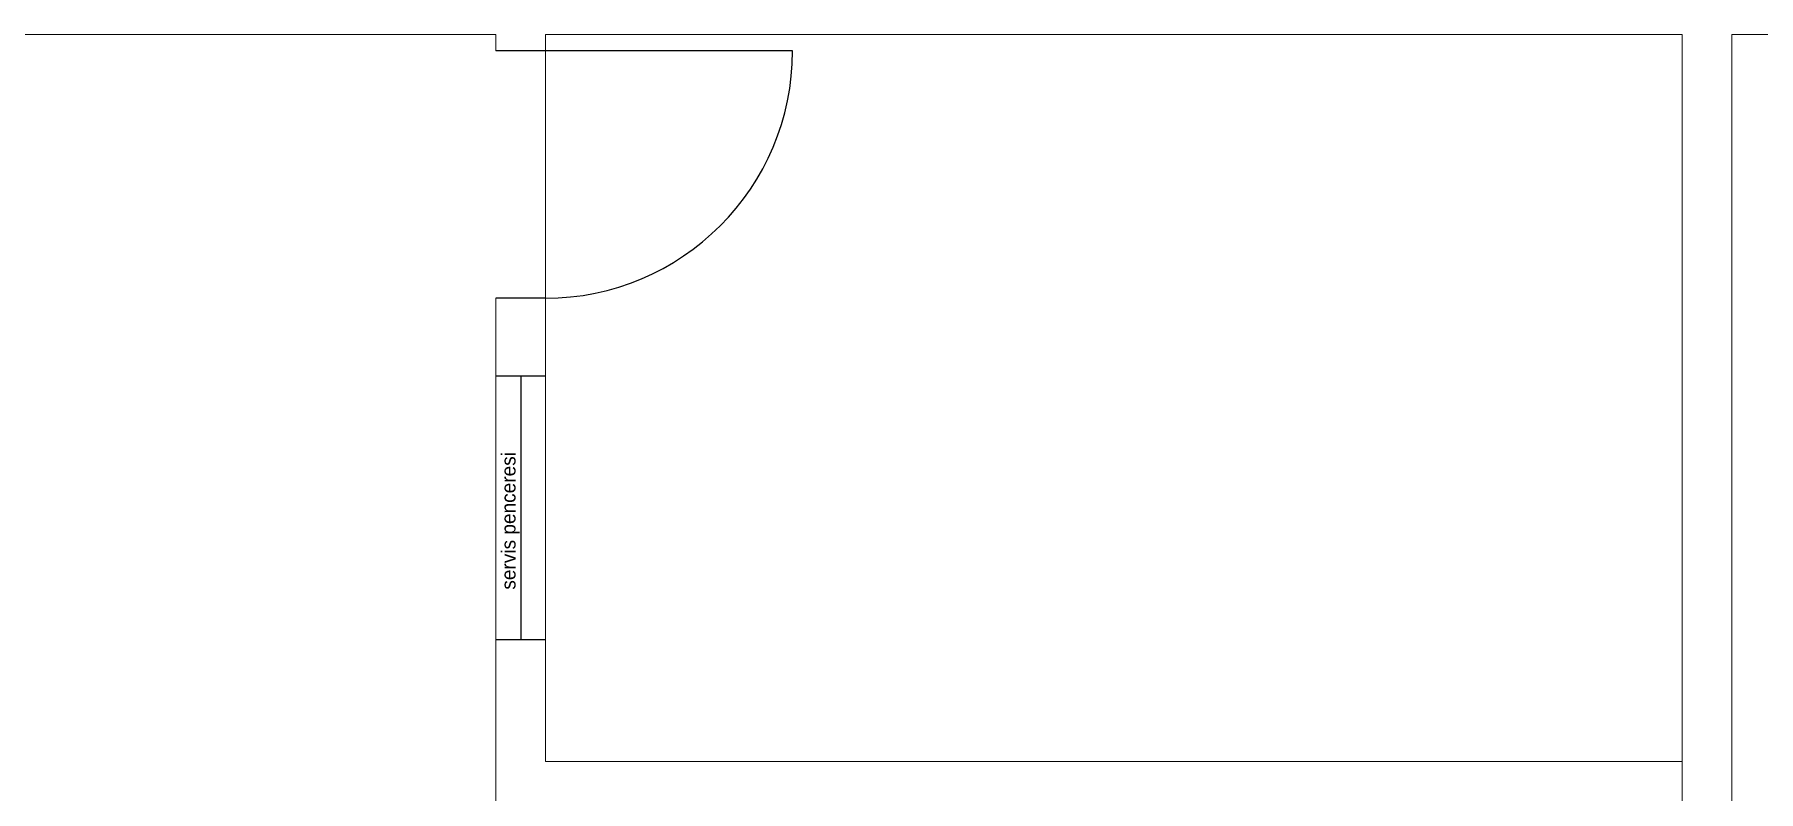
# Model space of a CAD drawing. Header units: millimetres. Extents: x 1650 to 6065, y 324 to 3836.
# Drawn here: x 3627 to 4150, y 2938 to 3167 of the extents above; entities that cross this region are included whole.
import ezdxf
from ezdxf.enums import TextEntityAlignment as Align

# ---------------------------------------------------------------- set-up
doc = ezdxf.new("R2010")
doc.units = ezdxf.units.MM
doc.layers.add('A-WALL-FULL-3', color=7, linetype='Continuous', lineweight=15)
doc.styles.add('TAKSİM', font='GOTHIC.TTF', dxfattribs={"height": 20})

msp = doc.modelspace()

# ---------------------------------------------------------------- linework, layer by layer
for p, q in [((3857.31, 3162.33, 0), (3767.31, 3162.33, 0)), ((3782.31, 3087.33, 0), (3767.31, 3087.33, 0)), ((3767.31, 3063.82), (3782.31, 3063.82)), ((3774.81, 3063.82), (3774.81, 2983.82)), ((3767.31, 2983.82), (3782.31, 2983.82))]:
    msp.add_line(p, q)
msp.add_arc((3782.31, 3162.33, 0), 75, 270, 360)
at = {"layer": 'A-WALL-FULL-3'}
for p, q in [((3767.31, 3167.33, 0), (2837.31, 3167.33, 0)), ((3767.31, 3162.33, 0), (3767.31, 3167.33, 0)), ((4127.31, 3167.33, 0), (3782.31, 3167.33, 0)), ((3782.31, 2946.83, 0), (3782.31, 3167.33, 0)), ((4127.31, 2931.83, 0), (4127.31, 3167.33, 0)), ((3767.31, 2706.83, 0), (3767.31, 3087.33, 0)), ((4127.31, 2946.83, 0), (3782.31, 2946.83, 0))]:
    msp.add_line(p, q, dxfattribs=at)
at = {"layer": 'A-WALL-FULL-3', "elevation": 0}
msp.add_lwpolyline([(4142.31, 2931.83), (4142.31, 3167.33), (4439.71, 3167.33)], dxfattribs=at)

# ---------------------------------------------------------------- texts
at = {"style": 'TAKSİM'}
msp.add_text('servis penceresi', height=4.32, rotation=90, dxfattribs=at).set_placement((3773.24, 3019.79, 0), align=Align.CENTER)

doc.saveas('drawing.dxf')
